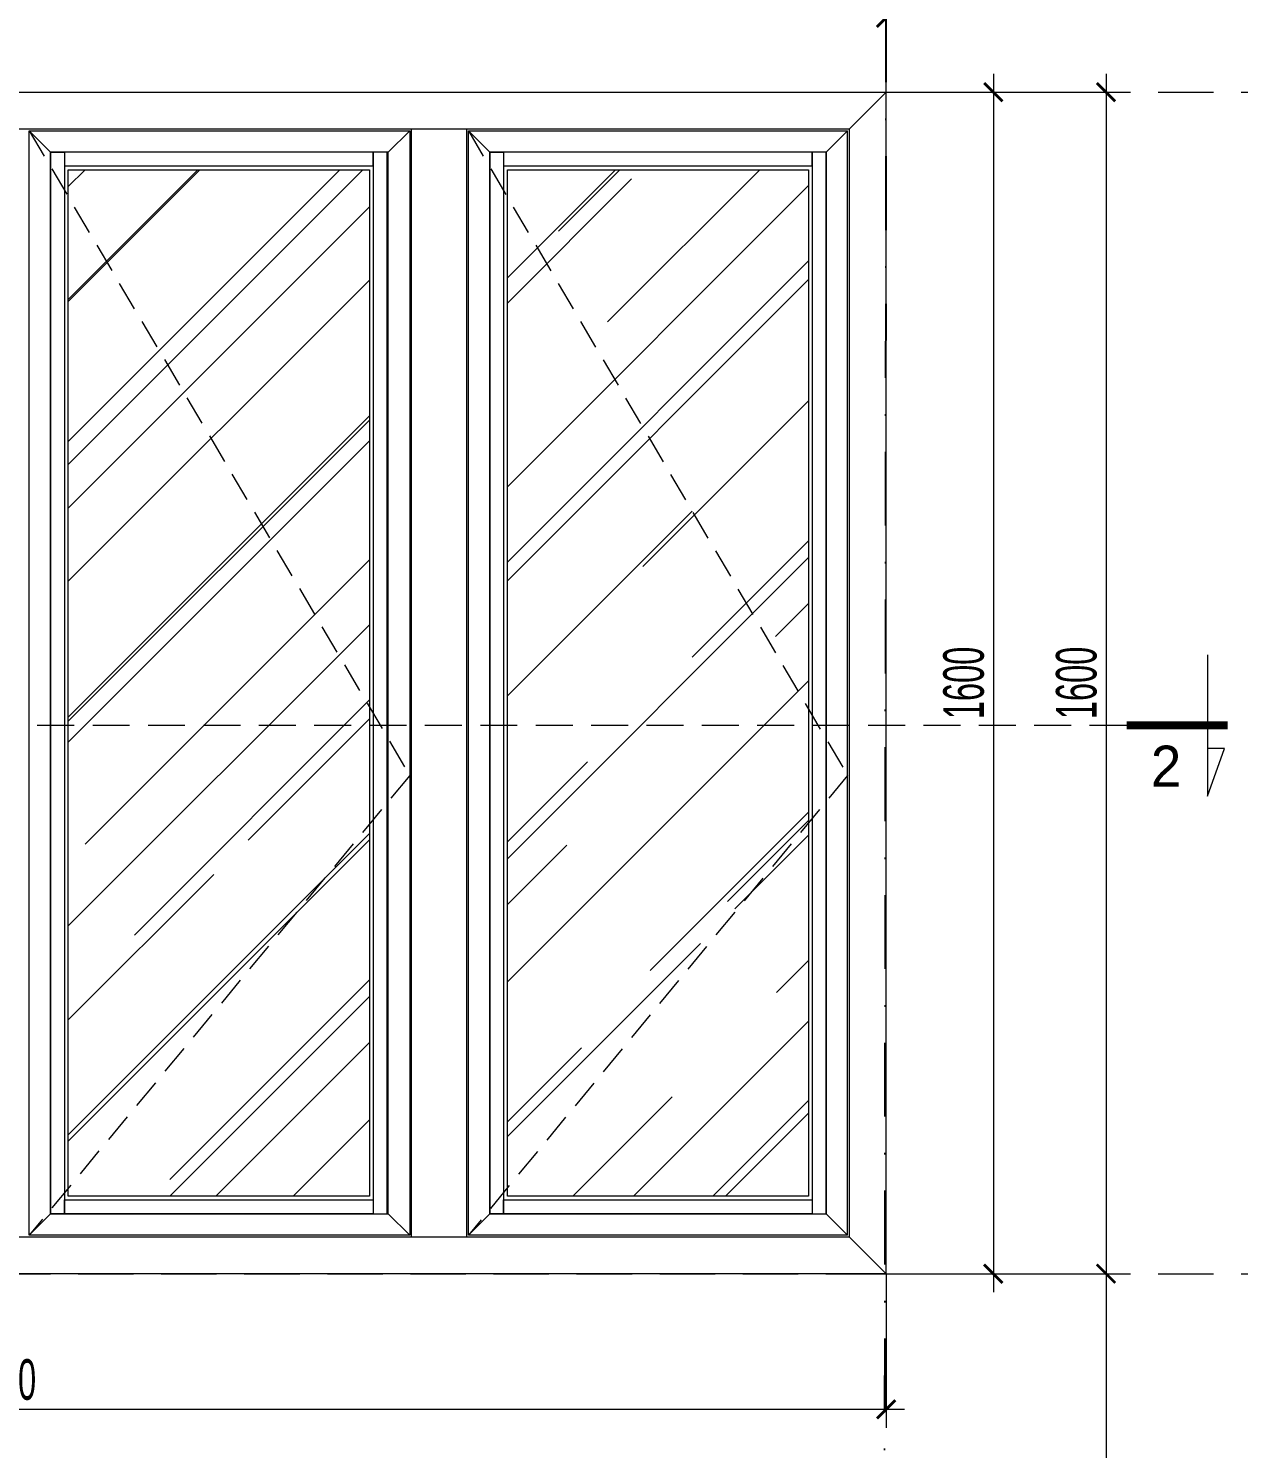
# Model space of a CAD drawing. Header units: millimetres. Extents: x 1336014 to 2939047, y -333549 to -60566.
# Drawn here: x 1458612 to 1460251, y -215550 to -213627 of the extents above; entities that cross this region are included whole.
import ezdxf

# ---------------------------------------------------------------- set-up
doc = ezdxf.new("R2010")
doc.units = ezdxf.units.MM
doc.header["$MEASUREMENT"] = 0
for name, pattern in [('$1$HIDDEN', [0.375, 0.25, -0.125]), ('DASHDOT', [1, 0.5, -0.25, 0, -0.25]), ('DASHED', [0.75, 0.5, -0.25])]:
    doc.linetypes.add(name, pattern=pattern)
for name, color, linetype, lineweight in [('.A-net Hatch', 250, 'Continuous', 9), ('.A-net Thay', 33, 'Continuous', 20), ('.A-net Truc', 79, 'DASHDOT', 15), ('02.Thay', 145, 'Continuous', 15), ('03.Manh', 251, 'Continuous', 13), ('08.Dim', 156, 'Continuous', 15), ('AUDIT_I_160217234026-0', 7, 'Continuous', 5), ('CA.cat 30', 30, 'Continuous', 35), ('CA.thay 145', 145, 'Continuous', 18), ('Kí hiệu chiều mở cửa thấy', 252, 'Continuous', 5)]:
    doc.layers.add(name, color=color, linetype=linetype, lineweight=lineweight)
doc.layers.add('TRUC', color=250, linetype='DASHDOT')
doc.styles.add('TT5_Text Dim', font='hoatbif.shx', dxfattribs={"width": 0.6})
doc.styles.add('VnAvantH', font='')
doc.styles.get('VnAvantH').set_extended_font_data('.VnAvantH')
doc.dimstyles.new('TT5_Dim 1-25', dxfattribs={"dimscale": 25, "dimtxt": 2.2, "dimasz": 1, "dimexe": 1, "dimexo": 0, "dimgap": 0.5, "dimtad": 1, "dimdec": 0, "dimzin": 0, "dimdsep": 46, "dimtxsty": 'TT5_Text Dim', "dimblk": 'ARCHTICK', "dimcen": 0, "dimdle": 1, "dimclrd": 256, "dimclre": 256, "dimclrt": 1, "dimadec": 0, "dimazin": 0, "dimtfac": 0.015, "dimtdec": 0, "dimtix": 1, "dimtmove": 2, "dimatfit": 3, "dimldrblk": 'DOT', "dimfxl": 1, "dimtolj": 1, "dimtzin": 0, "dimlwd": -1, "dimlwe": -1, "dimarcsym": 1})
pattern_1 = [(45, (30447.42, 55126.57), (169.705627, 452.54834), [3000, -400, 1000, -200]), (45, (30564.8, 55385.37), (-329.51176, 46.669048), [600, -66, 1200, -150]), (45, (30397.92, 55317.49), (640.638744, 830.143361), [1600, -280, 800, -200])]

# ---------------------------------------------------------------- blocks, each defined once
blk = doc.blocks.new('_ARCHTICK')
at = {"const_width": 0.15}
blk.add_lwpolyline([(-0.5, -0.5), (0.5, 0.5)], dxfattribs=at)
blk = doc.blocks.new('*D2091')
at = {"layer": '08.Dim', "ltscale": 200, "transparency": 16777216}
for p, q in [((1460071.2, -215288.5), (1460071.2, -216238.5)), ((1459940.8, -215313.5), (1460096.2, -215313.5)), ((1459940.8, -216213.5), (1460096.2, -216213.5))]:
    blk.add_line(p, q, dxfattribs=at)
at = {"layer": 'Defpoints', "color": 0, "ltscale": 200, "transparency": 16777216}
for p in [(1459940.8, -215313.5), (1459940.8, -216213.5), (1460071.2, -216213.5)]:
    blk.add_point(p, dxfattribs=at)
at = {"layer": '08.Dim', "ltscale": 200, "transparency": 16777216, "xscale": 25, "yscale": 25, "zscale": 25}
for p, rotation in [((1460071.2, -215313.5), 90), ((1460071.2, -216213.5), 270)]:
    blk.add_blockref('_ARCHTICK', p, dxfattribs=dict(at, rotation=rotation))
at = {"layer": '08.Dim', "color": 1, "ltscale": 200, "transparency": 16777216, "insert": (1460031.2, -215763.5), "char_height": 55, "attachment_point": 5, "rotation": 90, "style": 'TT5_Text Dim'}
blk.add_mtext('\\A1;900', dxfattribs=at)
blk = doc.blocks.new('_DOT')
blk.add_line((-0.5, 0), (-1, 0))
at = {"const_width": 0.5}
blk.add_lwpolyline([(-0.25, 0, 1), (0.25, 0, 1)], format="xyb", close=True, dxfattribs=at)
blk = doc.blocks.new('vet cat')
at = {"layer": 'CA.cat 30', "const_width": 50}
blk.add_lwpolyline([(-82591.8, -188552.4), (-81976.3, -188552.4)], dxfattribs=at)
at = {"layer": 'CA.thay 145'}
blk.add_line((-82573.9, -188410.7), (-82468.7, -188410.7), dxfattribs=at)
blk.add_lwpolyline([(-82468.7, -188983.2), (-82468.7, -188121.6), (-82573.9, -188410.7)], dxfattribs=at)
blk = doc.blocks.new('xgfmjghfhg')
at = {"layer": 'CA.cat 30', "xscale": 0.2222222220152616, "yscale": 0.2222222220152616, "zscale": 0.2222222220152616, "rotation": 180}
blk.add_blockref('vet cat', (-18217, -41900.5), dxfattribs=at)
blk = doc.blocks.new('*D2093')
at = {"layer": '08.Dim', "ltscale": 200, "transparency": 16777216}
for p, q in [((1459918.6, -213688.5), (1459918.6, -215338.5)), ((1459707.4, -213713.5), (1459943.6, -213713.5)), ((1459707.4, -215313.5), (1459943.6, -215313.5))]:
    blk.add_line(p, q, dxfattribs=at)
at = {"layer": 'Defpoints', "color": 0, "ltscale": 200, "transparency": 16777216}
for p in [(1459707.4, -213713.5), (1459707.4, -215313.5), (1459918.6, -215313.5)]:
    blk.add_point(p, dxfattribs=at)
at = {"layer": '08.Dim', "ltscale": 200, "transparency": 16777216, "xscale": 25, "yscale": 25, "zscale": 25}
for p, rotation in [((1459918.6, -213713.5), 90), ((1459918.6, -215313.5), 270)]:
    blk.add_blockref('_ARCHTICK', p, dxfattribs=dict(at, rotation=rotation))
at = {"layer": '08.Dim', "color": 1, "ltscale": 200, "transparency": 16777216, "insert": (1459878.6, -214513.5), "char_height": 55, "attachment_point": 5, "rotation": 90, "style": 'TT5_Text Dim'}
blk.add_mtext('\\A1;1600', dxfattribs=at)
blk = doc.blocks.new('*D2094')
at = {"layer": '08.Dim', "ltscale": 200, "transparency": 16777216}
for p, q in [((1457373.4, -213713.5), (1457373.4, -213587.7)), ((1459773.4, -213713.5), (1459773.4, -213587.7)), ((1457348.4, -213612.7), (1459798.4, -213612.7))]:
    blk.add_line(p, q, dxfattribs=at)
at = {"layer": 'Defpoints', "color": 0, "ltscale": 200, "transparency": 16777216}
for p in [(1459773.4, -213612.7), (1457373.4, -213713.5), (1459773.4, -213713.5)]:
    blk.add_point(p, dxfattribs=at)
at = {"layer": '08.Dim', "ltscale": 200, "transparency": 16777216, "xscale": 25, "yscale": 25, "zscale": 25, "rotation": 180}
blk.add_blockref('_ARCHTICK', (1457373.4, -213612.7), dxfattribs=at)
at = {"layer": '08.Dim', "ltscale": 200, "transparency": 16777216, "xscale": 25, "yscale": 25, "zscale": 25}
blk.add_blockref('_ARCHTICK', (1459773.4, -213612.7), dxfattribs=at)
at = {"layer": '08.Dim', "color": 1, "ltscale": 200, "transparency": 16777216, "insert": (1458573.4, -213572.7), "char_height": 55, "attachment_point": 5, "style": 'TT5_Text Dim'}
blk.add_mtext('\\A1;2400', dxfattribs=at)
blk = doc.blocks.new('*D2095')
at = {"layer": '08.Dim', "ltscale": 200, "transparency": 16777216}
for p, q in [((1460071.2, -213688.5), (1460071.2, -215338.5)), ((1459707.4, -213713.5), (1460096.2, -213713.5)), ((1459707.4, -215313.5), (1460096.2, -215313.5))]:
    blk.add_line(p, q, dxfattribs=at)
at = {"layer": 'Defpoints', "color": 0, "ltscale": 200, "transparency": 16777216}
for p in [(1459707.4, -213713.5), (1459707.4, -215313.5), (1460071.2, -215313.5)]:
    blk.add_point(p, dxfattribs=at)
at = {"layer": '08.Dim', "ltscale": 200, "transparency": 16777216, "xscale": 25, "yscale": 25, "zscale": 25}
for p, rotation in [((1460071.2, -213713.5), 90), ((1460071.2, -215313.5), 270)]:
    blk.add_blockref('_ARCHTICK', p, dxfattribs=dict(at, rotation=rotation))
at = {"layer": '08.Dim', "color": 1, "ltscale": 200, "transparency": 16777216, "insert": (1460031.2, -214513.5), "char_height": 55, "attachment_point": 5, "rotation": 90, "style": 'TT5_Text Dim'}
blk.add_mtext('\\A1;1600', dxfattribs=at)
blk = doc.blocks.new('*D2102')
at = {"layer": '08.Dim', "ltscale": 200, "transparency": 16777216}
for p, q in [((1457373.4, -215313.5), (1457373.4, -215522.1)), ((1459773.4, -215313.5), (1459773.4, -215522.1)), ((1457348.4, -215497.1), (1459798.4, -215497.1))]:
    blk.add_line(p, q, dxfattribs=at)
at = {"layer": 'Defpoints', "color": 0, "ltscale": 200, "transparency": 16777216}
for p in [(1457373.4, -215313.5), (1459773.4, -215313.5), (1459773.4, -215497.1)]:
    blk.add_point(p, dxfattribs=at)
at = {"layer": '08.Dim', "ltscale": 200, "transparency": 16777216, "xscale": 25, "yscale": 25, "zscale": 25, "rotation": 180}
blk.add_blockref('_ARCHTICK', (1457373.4, -215497.1), dxfattribs=at)
at = {"layer": '08.Dim', "ltscale": 200, "transparency": 16777216, "xscale": 25, "yscale": 25, "zscale": 25}
blk.add_blockref('_ARCHTICK', (1459773.4, -215497.1), dxfattribs=at)
at = {"layer": '08.Dim', "color": 1, "ltscale": 200, "transparency": 16777216, "insert": (1458573.4, -215457.1), "char_height": 55, "attachment_point": 5, "style": 'TT5_Text Dim'}
blk.add_mtext('\\A1;2400', dxfattribs=at)

msp = doc.modelspace()

# ---------------------------------------------------------------- hatches: boundary and pattern name
at = {"layer": '.A-net Hatch'}
h = msp.add_hatch(dxfattribs=at)
h.set_pattern_fill('AR-RROOF', color=256, scale=200, angle=45)
h.set_pattern_definition(pattern_1)
h.paths.add_polyline_path([(1458665.9, -213818.5), (1459073.8, -213818.5), (1459073.8, -215208.5), (1458665.9, -215208.5)])
h = msp.add_hatch(dxfattribs=at)
h.set_pattern_fill('AR-RROOF', color=256, scale=200, angle=45)
h.set_pattern_definition(pattern_1)
h.paths.add_polyline_path([(1459260.5, -213818.5), (1459668.4, -213818.5), (1459668.4, -215208.5), (1459260.5, -215208.5)])

# ---------------------------------------------------------------- linework, layer by layer
at = {"layer": '.A-net Truc', "linetype": '$1$HIDDEN', "ltscale": 300}
for p, q in [((1456429.3, -213713.5), (1461179.9, -213713.5)), ((1456429.3, -213713.5), (1461018, -213713.5)), ((1456429.3, -215313.5), (1461179.9, -215313.5))]:
    msp.add_line(p, q, dxfattribs=at)
at = {"layer": '02.Thay'}
for p, q in [((1459130.5, -215263.5), (1459130.5, -213763.5)), ((1459205.5, -215263.5), (1459205.5, -213763.5))]:
    msp.add_line(p, q, dxfattribs=at)
for points in [[(1457373.4, -213713.5), (1459773.4, -213713.5), (1459723.4, -213763.5), (1457423.4, -213763.5)], [(1459773.4, -213713.5), (1459723.4, -213763.5), (1459723.4, -215263.5), (1459773.4, -215313.5)], [(1458613.1, -213765.7), (1458642.1, -213794.7), (1458642.1, -215232.3), (1458613.1, -215261.3)], [(1458613.1, -213765.7), (1459128.3, -213765.7), (1459099.3, -213794.7), (1458642.1, -213794.7)], [(1459099.3, -213794.7), (1459128.3, -213765.7), (1459128.3, -215261.3), (1459099.3, -215232.3)], [(1459207.7, -213765.7), (1459236.7, -213794.7), (1459236.7, -215232.3), (1459207.7, -215261.3)], [(1459207.7, -213765.7), (1459721.2, -213765.7), (1459692.2, -213794.7), (1459236.7, -213794.7)], [(1459692.2, -215232.3), (1459721.2, -215261.3), (1459721.2, -213765.7), (1459692.2, -213794.7)], [(1458642.1, -213794.7), (1458660.9, -213794.7), (1458660.9, -215232.3), (1458642.1, -215232.3)], [(1459078.8, -213794.7), (1458660.9, -213794.7), (1458660.9, -213813.5), (1459078.8, -213813.5)], [(1459078.8, -215232.3), (1459097.6, -215232.3), (1459097.6, -213794.7), (1459078.8, -213794.7)], [(1459236.7, -213794.7), (1459255.5, -213794.7), (1459255.5, -215232.3), (1459236.7, -215232.3)], [(1459673.4, -213794.7), (1459255.5, -213794.7), (1459255.5, -213813.5), (1459673.4, -213813.5)], [(1459673.4, -215232.3), (1459692.2, -215232.3), (1459692.2, -213794.7), (1459673.4, -213794.7)], [(1458660.9, -215213.5), (1459078.8, -215213.5), (1459078.8, -215232.3), (1458660.9, -215232.3)], [(1459255.5, -215213.5), (1459673.4, -215213.5), (1459673.4, -215232.3), (1459255.5, -215232.3)], [(1458642.1, -215232.3), (1459099.3, -215232.3), (1459128.3, -215261.3), (1458613.1, -215261.3)], [(1459236.7, -215232.3), (1459692.2, -215232.3), (1459721.2, -215261.3), (1459207.7, -215261.3)], [(1459773.4, -215313.5), (1457373.4, -215313.5), (1457423.4, -215263.5), (1459723.4, -215263.5)]]:
    msp.add_lwpolyline(points, close=True, dxfattribs=at)
at = {"layer": '03.Manh'}
for points in [[(1458665.9, -213818.5), (1459073.8, -213818.5), (1459073.8, -215208.5), (1458665.9, -215208.5)], [(1459260.5, -213818.5), (1459668.4, -213818.5), (1459668.4, -215208.5), (1459260.5, -215208.5)]]:
    msp.add_lwpolyline(points, close=True, dxfattribs=at)
at = {"layer": 'CA.thay 145', "color": 1, "linetype": '$1$HIDDEN', "ltscale": 200}
msp.add_line((1460099, -214571), (1456932.7, -214571), dxfattribs=at)
at = {"layer": 'Kí hiệu chiều mở cửa thấy', "linetype": 'DASHED', "ltscale": 80}
for points in [[(1458613.1, -213765.7), (1459128.3, -214638.8), (1458613.1, -215261.3)], [(1459207.7, -213765.7), (1459721.2, -214638.8), (1459207.7, -215261.3)]]:
    msp.add_lwpolyline(points, dxfattribs=at)
at = {"layer": 'TRUC', "ltscale": 200}
msp.add_line((1459773.4, -213400), (1459768.8, -218156.5), dxfattribs=at)

# ---------------------------------------------------------------- block references
at = {"layer": '.A-net Thay'}
msp.add_blockref('xgfmjghfhg', (1460099, -214571), dxfattribs=at)

# ---------------------------------------------------------------- texts
at = {"layer": 'AUDIT_I_160217234026-0', "style": 'VnAvantH'}
msp.add_text('2', height=55.6, rotation=0, dxfattribs=at).set_placement((1460131.8, -214654))

# ---------------------------------------------------------------- dimensions: what is measured, and where the dimension line sits
at = {"layer": '08.Dim', "ltscale": 200}
for base, p1, p2, picture, middle in [((1459773.4, -213612.7), (1457373.4, -213713.5), (1459773.4, -213713.5), '*D2094', (1458573.4, -213572.7)), ((1459773.4, -215497.1), (1457373.4, -215313.5), (1459773.4, -215313.5), '*D2102', (1458573.4, -215457.1))]:
    dim = msp.add_linear_dim(base=base, p1=p1, p2=p2, dimstyle='TT5_Dim 1-25', dxfattribs=at)
    dim.commit()
    dim.dimension.update_dxf_attribs({"geometry": picture, "text_midpoint": middle})
for base, p1, p2, picture, middle in [((1459918.6, -215313.5), (1459707.4, -213713.5), (1459707.4, -215313.5), '*D2093', (1459878.6, -214513.5)), ((1460071.2, -215313.5), (1459707.4, -213713.5), (1459707.4, -215313.5), '*D2095', (1460031.2, -214513.5)), ((1460071.2, -216213.5), (1459940.8, -215313.5), (1459940.8, -216213.5), '*D2091', (1460031.2, -215763.5))]:
    dim = msp.add_linear_dim(base=base, p1=p1, p2=p2, angle=90, dimstyle='TT5_Dim 1-25', dxfattribs=at)
    dim.commit()
    dim.dimension.update_dxf_attribs({"geometry": picture, "text_midpoint": middle})

doc.saveas('drawing.dxf')
